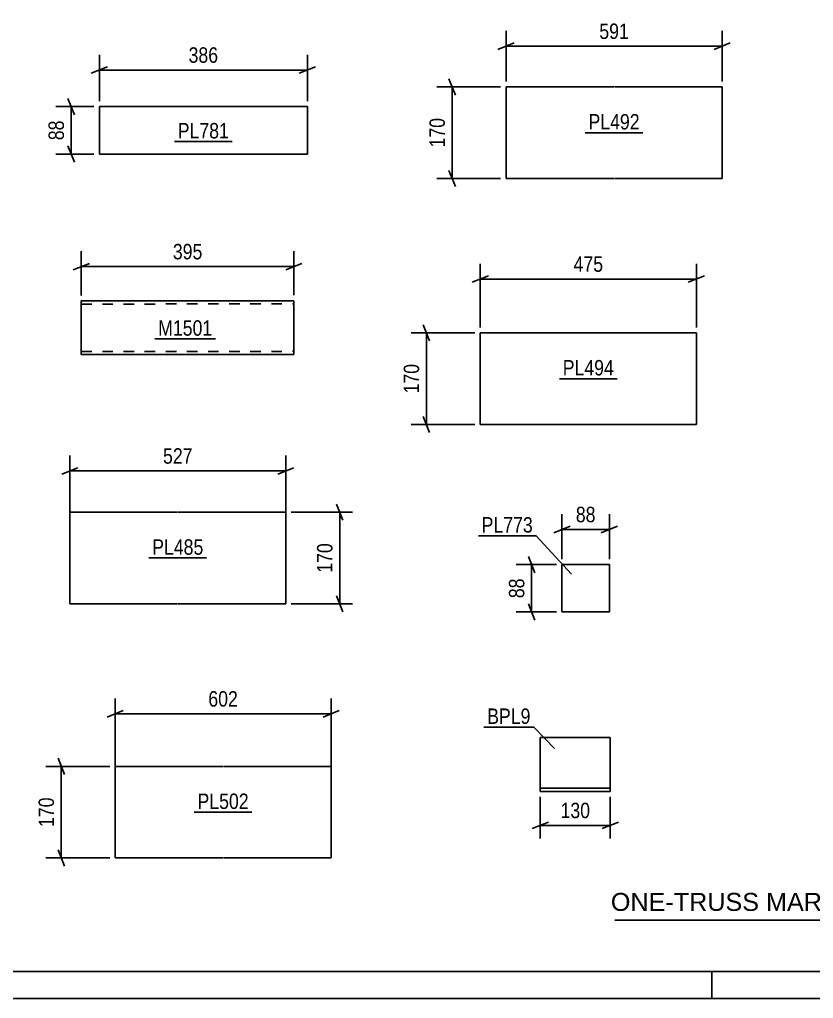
# Model space of a CAD drawing. Header units: millimetres. Extents: x 0 to 1189, y 0 to 841.
# Drawn here: x 640.5 to 787.8, y 0 to 181.7 of the extents above; entities that cross this region are included whole.
import ezdxf

# ---------------------------------------------------------------- set-up
doc = ezdxf.new("R2010")
doc.units = ezdxf.units.MM
doc.linetypes.add('DXK_LINE_DOT2', pattern=[3.9198, 1.9599, -1.9599])
doc.styles.add('Arial', font='ARIAL.TTF', dxfattribs={"height": 0.2})
doc.styles.add('Arial Narrow', font='ARIALN.TTF', dxfattribs={"height": 0.2})

# ---------------------------------------------------------------- blocks, each defined once
blk = doc.blocks.new('Unknown-570385304-1115')
at = {"color": 5, "linetype": 'Continuous'}
for p, q in [((5, 5), (1184, 5)), ((769, 0), (769, 5)), ((0, 0), (1189, 0))]:
    blk.add_line(p, q, dxfattribs=at)
blk = doc.blocks.new('Part-570385304-39387 - 39386')
at = {"color": 2, "linetype": 'Continuous'}
for p, q in [((658.24, 26.08), (658.24, 43.08)), ((658.24, 43.08), (678.24, 43.08)), ((678.34, 43.08), (698.34, 43.08)), ((698.34, 43.08), (698.34, 26.08)), ((678.24, 26.08), (658.24, 26.08)), ((698.34, 26.08), (678.34, 26.08))]:
    blk.add_line(p, q, dxfattribs=at)
blk = doc.blocks.new('Part-570385304-39513 - 39512')
at = {"color": 2, "linetype": 'Continuous'}
for p, q in [((655.31, 165.58), (655.31, 156.78)), ((655.31, 165.58), (693.91, 165.58)), ((693.91, 165.58), (693.91, 156.78)), ((655.31, 156.78), (693.91, 156.78))]:
    blk.add_line(p, q, dxfattribs=at)
blk = doc.blocks.new('Part-570385304-4442 - 4428')
at = {"color": 2, "linetype": 'Continuous'}
for p, q in [((649.82, 90.28), (649.82, 73.28)), ((669.82, 90.28), (649.82, 90.28)), ((689.92, 90.28), (669.92, 90.28)), ((689.92, 73.28), (689.92, 90.28)), ((649.82, 73.28), (669.82, 73.28)), ((669.92, 73.28), (689.92, 73.28))]:
    blk.add_line(p, q, dxfattribs=at)
blk = doc.blocks.new('Part-570385304-39520 - 39519')
at = {"color": 2, "linetype": 'Continuous'}
for p, q in [((741.17, 80.55), (741.17, 71.75)), ((741.17, 80.55), (749.97, 80.55)), ((749.97, 80.55), (749.97, 71.75)), ((741.17, 71.75), (749.97, 71.75))]:
    blk.add_line(p, q, dxfattribs=at)
blk = doc.blocks.new('Part-570385304-4244 - 4230')
at = {"color": 2, "linetype": 'Continuous'}
for p, q in [((651.96, 129.53), (691.42, 129.55)), ((651.96, 129.53), (651.96, 119.53)), ((691.42, 129.55), (691.42, 129.46)), ((691.43, 119.55), (691.42, 129.46)), ((651.96, 119.53), (691.43, 119.55))]:
    blk.add_line(p, q, dxfattribs=at)
at = {"color": 7, "linetype": 'DXK_LINE_DOT2'}
for p, q in [((651.96, 128.93), (691.43, 128.95)), ((651.96, 120.13), (651.96, 120.18)), ((651.96, 120.13), (691.43, 120.15)), ((691.43, 120.15), (691.43, 120.19))]:
    blk.add_line(p, q, dxfattribs=at)
blk = doc.blocks.new('Part-570385304-39407 - 39406')
at = {"color": 2, "linetype": 'Continuous'}
for p, q in [((726.01, 123.57), (726.01, 106.57)), ((726.01, 123.57), (746.01, 123.57)), ((746.11, 123.57), (766.11, 123.57)), ((766.11, 123.57), (766.11, 106.57)), ((726.01, 106.57), (746.01, 106.57)), ((746.11, 106.57), (766.11, 106.57))]:
    blk.add_line(p, q, dxfattribs=at)
blk = doc.blocks.new('Part-570385304-39415 - 39414')
at = {"color": 2, "linetype": 'Continuous'}
for p, q in [((730.79, 169.24), (730.79, 152.24)), ((730.79, 169.24), (750.79, 169.24)), ((750.89, 169.24), (770.89, 169.24)), ((770.89, 169.24), (770.89, 152.24)), ((730.79, 152.24), (750.79, 152.24)), ((750.89, 152.24), (770.89, 152.24))]:
    blk.add_line(p, q, dxfattribs=at)
blk = doc.blocks.new('Part-570385304-39527 - 39526')
at = {"color": 2, "linetype": 'Continuous'}
for p, q in [((737.14, 48.45), (737.14, 39.05)), ((737.14, 48.45), (750.14, 48.45)), ((750.14, 48.45), (750.14, 48.41)), ((750.14, 48.41), (750.14, 39.05)), ((737.14, 39.05), (750.14, 39.05)), ((737.14, 38.5), (737.14, 39.05)), ((737.14, 38.45), (737.14, 38.5)), ((737.14, 38.45), (750.14, 38.45)), ((750.14, 39.05), (750.14, 39.01)), ((750.14, 39.01), (750.14, 38.5)), ((750.14, 38.45), (750.14, 38.5))]:
    blk.add_line(p, q, dxfattribs=at)
at = {"color": 7, "linetype": 'DXK_LINE_DOT2'}
for p, q in [((750.14, 48.45), (750.14, 48.45)), ((737.14, 38.45), (737.14, 38.5)), ((750.14, 39.05), (750.14, 38.45))]:
    blk.add_line(p, q, dxfattribs=at)
blk = doc.blocks.new('StraightDimension-570385304-39658 - 39386')
at = {"color": 7, "linetype": 'Continuous'}
for p, q in [((648.84, 41.58), (647.64, 44.58)), ((657.24, 43.08), (645.39, 43.08)), ((648.24, 26.08), (648.24, 43.08)), ((647.64, 27.58), (648.84, 24.58)), ((657.24, 26.08), (645.39, 26.08))]:
    blk.add_line(p, q, dxfattribs=at)
at = {"color": 0}
blk.add_wipeout([(647.49, 37.92), (643.29, 37.92), (643.29, 31.24), (647.49, 31.24)], dxfattribs=at)
at = {"color": 3, "style": 'Arial Narrow'}
blk.add_text('170', height=2.863, rotation=90.0002, dxfattribs=at).set_placement((646.89, 31.84))
blk = doc.blocks.new('StraightDimension-570385304-39662 - 39386')
at = {"color": 7, "linetype": 'Continuous'}
for p, q in [((658.24, 27.08), (658.24, 55.69)), ((698.34, 27.08), (698.34, 55.69)), ((659.74, 53.44), (656.74, 52.24)), ((658.24, 52.84), (698.34, 52.84)), ((696.84, 52.24), (699.84, 53.44))]:
    blk.add_line(p, q, dxfattribs=at)
at = {"color": 0}
blk.add_wipeout([(681.63, 53.59), (681.63, 57.79), (674.94, 57.79), (674.94, 53.59)], dxfattribs=at)
at = {"color": 3, "style": 'Arial Narrow'}
blk.add_text('602', height=2.863, dxfattribs=at).set_placement((675.54, 54.19))
blk = doc.blocks.new('StraightDimension-570385304-39730 - 39512')
at = {"color": 7, "linetype": 'Continuous'}
for p, q in [((655.31, 166.58), (655.31, 175.23)), ((693.91, 166.58), (693.91, 175.23)), ((656.81, 172.98), (653.81, 171.78)), ((692.41, 171.78), (695.41, 172.98)), ((655.31, 172.38), (693.91, 172.38))]:
    blk.add_line(p, q, dxfattribs=at)
at = {"color": 0}
blk.add_wipeout([(677.96, 173.13), (677.96, 177.33), (671.27, 177.33), (671.27, 173.13)], dxfattribs=at)
at = {"color": 3, "style": 'Arial Narrow'}
blk.add_text('386', height=2.863, dxfattribs=at).set_placement((671.87, 173.73))
blk = doc.blocks.new('StraightDimension-570385304-39726 - 39512')
at = {"color": 7, "linetype": 'Continuous'}
for p, q in [((654.31, 165.58), (647.24, 165.58)), ((649.49, 167.08), (650.69, 164.08)), ((650.09, 156.78), (650.09, 165.58)), ((650.69, 155.28), (649.49, 158.28)), ((654.31, 156.78), (647.24, 156.78))]:
    blk.add_line(p, q, dxfattribs=at)
at = {"color": 0}
blk.add_wipeout([(649.34, 163.61), (645.14, 163.61), (645.14, 158.75), (649.34, 158.75)], dxfattribs=at)
at = {"color": 3, "style": 'Arial Narrow'}
blk.add_text('88', height=2.863, rotation=90.0002, dxfattribs=at).set_placement((648.74, 159.35))
blk = doc.blocks.new('StraightDimension-570385304-4445 - 4428')
at = {"color": 7, "linetype": 'Continuous'}
for p, q in [((649.82, 74.28), (649.82, 100.79)), ((689.92, 74.28), (689.92, 100.79)), ((651.32, 98.54), (648.32, 97.34)), ((688.42, 97.34), (691.42, 98.54)), ((649.82, 97.94), (689.92, 97.94))]:
    blk.add_line(p, q, dxfattribs=at)
at = {"color": 0}
blk.add_wipeout([(673.21, 98.69), (673.21, 102.89), (666.53, 102.89), (666.53, 98.69)], dxfattribs=at)
at = {"color": 3, "style": 'Arial Narrow'}
blk.add_text('527', height=2.863, dxfattribs=at).set_placement((667.13, 99.29))
blk = doc.blocks.new('StraightDimension-570385304-4456 - 4428')
at = {"color": 7, "linetype": 'Continuous'}
for p, q in [((700.52, 88.78), (699.32, 91.78)), ((690.92, 90.28), (702.32, 90.28)), ((699.92, 73.28), (699.92, 90.28)), ((699.32, 74.78), (700.52, 71.78)), ((690.92, 73.28), (702.32, 73.28))]:
    blk.add_line(p, q, dxfattribs=at)
at = {"color": 0}
blk.add_wipeout([(699.17, 85.12), (694.97, 85.12), (694.97, 78.44), (699.17, 78.44)], dxfattribs=at)
at = {"color": 3, "style": 'Arial Narrow'}
blk.add_text('170', height=2.863, rotation=90.0002, dxfattribs=at).set_placement((698.57, 79.04))
blk = doc.blocks.new('StraightDimension-570385304-39734 - 39519')
at = {"color": 7, "linetype": 'Continuous'}
for p, q in [((734.93, 82.05), (736.13, 79.05)), ((740.17, 80.55), (732.68, 80.55)), ((735.53, 71.75), (735.53, 80.55)), ((736.13, 70.25), (734.93, 73.25)), ((740.17, 71.75), (732.68, 71.75))]:
    blk.add_line(p, q, dxfattribs=at)
at = {"color": 0}
blk.add_wipeout([(734.78, 78.57), (730.58, 78.57), (730.58, 73.72), (734.78, 73.72)], dxfattribs=at)
at = {"color": 3, "style": 'Arial Narrow'}
blk.add_text('88', height=2.863, rotation=90.0002, dxfattribs=at).set_placement((734.18, 74.32))
blk = doc.blocks.new('StraightDimension-570385304-39738 - 39519')
at = {"color": 7, "linetype": 'Continuous'}
for p, q in [((741.17, 81.55), (741.17, 89.92)), ((749.97, 81.55), (749.97, 89.92)), ((739.67, 86.47), (742.67, 87.67)), ((751.47, 87.67), (748.47, 86.47)), ((741.17, 87.07), (749.97, 87.07))]:
    blk.add_line(p, q, dxfattribs=at)
at = {"color": 0}
blk.add_wipeout([(748, 87.82), (748, 92.02), (743.14, 92.02), (743.14, 87.82)], dxfattribs=at)
at = {"color": 3, "style": 'Arial Narrow'}
blk.add_text('88', height=2.863, dxfattribs=at).set_placement((743.74, 88.42))
blk = doc.blocks.new('StraightDimension-570385304-4246 - 4230')
at = {"color": 7, "linetype": 'Continuous'}
for p, q in [((651.96, 130.53), (651.96, 138.73)), ((691.42, 130.55), (691.42, 138.73)), ((653.46, 136.48), (650.46, 135.28)), ((689.92, 135.28), (692.92, 136.48)), ((651.96, 135.88), (691.42, 135.88))]:
    blk.add_line(p, q, dxfattribs=at)
at = {"color": 0}
blk.add_wipeout([(675.03, 136.63), (675.03, 140.83), (668.35, 140.83), (668.35, 136.63)], dxfattribs=at)
at = {"color": 3, "style": 'Arial Narrow'}
blk.add_text('395', height=2.863, dxfattribs=at).set_placement((668.95, 137.23))
blk = doc.blocks.new('StraightDimension-570385304-39666 - 39406')
at = {"color": 7, "linetype": 'Continuous'}
for p, q in [((716.61, 122.07), (715.41, 125.07)), ((725.01, 123.57), (713.16, 123.57)), ((716.01, 106.57), (716.01, 123.57)), ((715.41, 108.07), (716.61, 105.07)), ((725.01, 106.57), (713.16, 106.57))]:
    blk.add_line(p, q, dxfattribs=at)
at = {"color": 0}
blk.add_wipeout([(715.26, 118.41), (711.06, 118.41), (711.06, 111.73), (715.26, 111.73)], dxfattribs=at)
at = {"color": 3, "style": 'Arial Narrow'}
blk.add_text('170', height=2.863, rotation=90.0002, dxfattribs=at).set_placement((714.66, 112.33))
blk = doc.blocks.new('StraightDimension-570385304-39670 - 39406')
at = {"color": 7, "linetype": 'Continuous'}
for p, q in [((726.01, 124.57), (726.01, 136.42)), ((766.11, 124.57), (766.11, 136.42)), ((727.51, 134.17), (724.51, 132.97)), ((726.01, 133.57), (766.11, 133.57)), ((764.61, 132.97), (767.61, 134.17))]:
    blk.add_line(p, q, dxfattribs=at)
at = {"color": 0}
blk.add_wipeout([(749.41, 134.32), (749.41, 138.52), (742.72, 138.52), (742.72, 134.32)], dxfattribs=at)
at = {"color": 3, "style": 'Arial Narrow'}
blk.add_text('475', height=2.863, dxfattribs=at).set_placement((743.32, 134.92))
blk = doc.blocks.new('StraightDimension-570385304-39678 - 39414')
at = {"color": 7, "linetype": 'Continuous'}
for p, q in [((730.79, 170.24), (730.79, 179.65)), ((770.89, 170.24), (770.89, 179.65)), ((732.29, 177.4), (729.29, 176.2)), ((730.79, 176.8), (770.89, 176.8)), ((769.39, 176.2), (772.39, 177.4))]:
    blk.add_line(p, q, dxfattribs=at)
at = {"color": 0}
blk.add_wipeout([(754.18, 177.55), (754.18, 181.75), (747.5, 181.75), (747.5, 177.55)], dxfattribs=at)
at = {"color": 3, "style": 'Arial Narrow'}
blk.add_text('591', height=2.863, dxfattribs=at).set_placement((748.1, 178.15))
blk = doc.blocks.new('StraightDimension-570385304-39674 - 39414')
at = {"color": 7, "linetype": 'Continuous'}
for p, q in [((729.79, 169.24), (717.94, 169.24)), ((721.39, 167.74), (720.19, 170.74)), ((720.79, 152.24), (720.79, 169.24)), ((720.19, 153.74), (721.39, 150.74)), ((729.79, 152.24), (717.94, 152.24))]:
    blk.add_line(p, q, dxfattribs=at)
at = {"color": 0}
blk.add_wipeout([(720.04, 164.08), (715.84, 164.08), (715.84, 157.4), (720.04, 157.4)], dxfattribs=at)
at = {"color": 3, "style": 'Arial Narrow'}
blk.add_text('170', height=2.863, rotation=90.0002, dxfattribs=at).set_placement((719.44, 158))
blk = doc.blocks.new('StraightDimension-570385304-39742 - 39526')
at = {"color": 7, "linetype": 'Continuous'}
for p, q in [((737.14, 37.45), (737.14, 29.72)), ((750.14, 37.45), (750.14, 29.72)), ((738.64, 32.72), (735.64, 31.52)), ((748.64, 31.52), (751.64, 32.72)), ((737.14, 32.12), (750.14, 32.12))]:
    blk.add_line(p, q, dxfattribs=at)
at = {"color": 0}
blk.add_wipeout([(746.98, 32.87), (746.98, 37.07), (740.3, 37.07), (740.3, 32.87)], dxfattribs=at)
at = {"color": 3, "style": 'Arial Narrow'}
blk.add_text('130', height=2.863, dxfattribs=at).set_placement((740.9, 33.47))
blk = doc.blocks.new('Unknown-570385304-48857')
at = {"color": 7, "linetype": 'Continuous'}
blk.add_line((751, 14.5), (821, 14.5), dxfattribs=at)
at = {"color": 7, "style": 'Arial'}
blk.add_text('ONE-TRUSS MARKED AS TR682', height=3.3428, dxfattribs=at).set_placement((750.24, 16.25))
blk = doc.blocks.new('Mark-570385304-40254 - 39386')
at = {"color": 0}
blk.add_wipeout([(683.04, 35.18), (683.04, 38.18), (673.53, 38.18), (673.53, 35.18)], dxfattribs=at)
blk.add_wipeout([(683.04, 35.18), (683.04, 38.18), (673.53, 38.18), (673.53, 35.18)], dxfattribs=at)
at = {"color": 30, "linetype": 'Continuous'}
blk.add_line((672.93, 34.58), (683.64, 34.58), dxfattribs=at)
at = {"color": 3, "style": 'Arial Narrow'}
blk.add_text('PL502', height=2.863, dxfattribs=at).set_placement((673.53, 35.18))
blk = doc.blocks.new('Mark-570385304-40276 - 39512')
at = {"color": 0}
blk.add_wipeout([(679.37, 159.68), (679.37, 162.68), (669.86, 162.68), (669.86, 159.68)], dxfattribs=at)
blk.add_wipeout([(679.37, 159.68), (679.37, 162.68), (669.86, 162.68), (669.86, 159.68)], dxfattribs=at)
at = {"color": 30, "linetype": 'Continuous'}
blk.add_line((669.26, 159.08), (679.97, 159.08), dxfattribs=at)
at = {"color": 3, "style": 'Arial Narrow'}
blk.add_text('PL781', height=2.863, dxfattribs=at).set_placement((669.86, 159.68))
blk = doc.blocks.new('Mark-570385304-4440 - 4428')
at = {"color": 0}
blk.add_wipeout([(674.62, 82.38), (674.62, 85.38), (665.12, 85.38), (665.12, 82.38)], dxfattribs=at)
blk.add_wipeout([(674.62, 82.38), (674.62, 85.38), (665.12, 85.38), (665.12, 82.38)], dxfattribs=at)
at = {"color": 30, "linetype": 'Continuous'}
blk.add_line((664.52, 81.78), (675.22, 81.78), dxfattribs=at)
at = {"color": 3, "style": 'Arial Narrow'}
blk.add_text('PL485', height=2.863, dxfattribs=at).set_placement((665.12, 82.38))
blk = doc.blocks.new('Mark-570385304-40279 - 39519')
at = {"color": 0}
blk.add_wipeout([(735.76, 86.5), (735.76, 89.5), (726.26, 89.5), (726.26, 86.5)], dxfattribs=at)
blk.add_wipeout([(735.76, 86.5), (735.76, 89.5), (726.26, 89.5), (726.26, 86.5)], dxfattribs=at)
at = {"color": 30, "linetype": 'Continuous'}
for p in [(725.66, 85.9), (742.96, 78.76)]:
    blk.add_line(p, (736.36, 85.9), dxfattribs=at)
at = {"color": 3, "style": 'Arial Narrow'}
blk.add_text('PL773', height=2.863, dxfattribs=at).set_placement((726.26, 86.5))
blk = doc.blocks.new('Mark-570385304-4242 - 4230')
at = {"color": 0}
blk.add_wipeout([(676.28, 123.05), (676.28, 126.05), (666.23, 126.05), (666.23, 123.05)], dxfattribs=at)
blk.add_wipeout([(676.28, 123.05), (676.28, 126.05), (666.23, 126.05), (666.23, 123.05)], dxfattribs=at)
at = {"color": 30, "linetype": 'Continuous'}
blk.add_line((665.63, 122.45), (676.88, 122.45), dxfattribs=at)
at = {"color": 3, "style": 'Arial Narrow'}
blk.add_text('M1501', height=2.863, dxfattribs=at).set_placement((666.23, 123.05))
blk = doc.blocks.new('Mark-570385304-40257 - 39406')
at = {"color": 0}
blk.add_wipeout([(750.82, 115.67), (750.82, 118.67), (741.31, 118.67), (741.31, 115.67)], dxfattribs=at)
blk.add_wipeout([(750.82, 115.67), (750.82, 118.67), (741.31, 118.67), (741.31, 115.67)], dxfattribs=at)
at = {"color": 30, "linetype": 'Continuous'}
blk.add_line((740.71, 115.07), (751.42, 115.07), dxfattribs=at)
at = {"color": 3, "style": 'Arial Narrow'}
blk.add_text('PL494', height=2.863, dxfattribs=at).set_placement((741.31, 115.67))
blk = doc.blocks.new('Mark-570385304-40260 - 39414')
at = {"color": 0}
blk.add_wipeout([(755.59, 161.34), (755.59, 164.34), (746.09, 164.34), (746.09, 161.34)], dxfattribs=at)
blk.add_wipeout([(755.59, 161.34), (755.59, 164.34), (746.09, 164.34), (746.09, 161.34)], dxfattribs=at)
at = {"color": 30, "linetype": 'Continuous'}
blk.add_line((745.49, 160.74), (756.19, 160.74), dxfattribs=at)
at = {"color": 3, "style": 'Arial Narrow'}
blk.add_text('PL492', height=2.863, dxfattribs=at).set_placement((746.09, 161.34))
blk = doc.blocks.new('Mark-570385304-40282 - 39526')
at = {"color": 0}
blk.add_wipeout([(735.33, 50.97), (735.33, 53.97), (727.29, 53.97), (727.29, 50.97)], dxfattribs=at)
blk.add_wipeout([(735.33, 50.97), (735.33, 53.97), (727.29, 53.97), (727.29, 50.97)], dxfattribs=at)
at = {"color": 30, "linetype": 'Continuous'}
for p in [(726.69, 50.37), (739.77, 46.42)]:
    blk.add_line(p, (735.93, 50.37), dxfattribs=at)
at = {"color": 3, "style": 'Arial Narrow'}
blk.add_text('BPL9', height=2.863, dxfattribs=at).set_placement((727.29, 50.97))

msp = doc.modelspace()

# ---------------------------------------------------------------- block references
for name in ['Unknown-570385304-1115', 'Part-570385304-39415 - 39414', 'Part-570385304-39513 - 39512', 'Part-570385304-4244 - 4230', 'Part-570385304-39407 - 39406', 'Part-570385304-4442 - 4428', 'Part-570385304-39520 - 39519', 'Part-570385304-39527 - 39526', 'Part-570385304-39387 - 39386', 'Unknown-570385304-48857']:
    msp.add_blockref(name, (0, 0))

# ---------------------------------------------------------------- next in the draw order: block references
for name in ['StraightDimension-570385304-39678 - 39414', 'StraightDimension-570385304-39730 - 39512', 'Mark-570385304-40260 - 39414', 'Mark-570385304-40276 - 39512', 'StraightDimension-570385304-4246 - 4230', 'Mark-570385304-4242 - 4230', 'StraightDimension-570385304-39666 - 39406', 'Mark-570385304-40257 - 39406', 'StraightDimension-570385304-4445 - 4428', 'StraightDimension-570385304-39734 - 39519', 'Mark-570385304-40282 - 39526', 'StraightDimension-570385304-39658 - 39386', 'StraightDimension-570385304-39742 - 39526']:
    msp.add_blockref(name, (0, 0))

# ---------------------------------------------------------------- next in the draw order: block references
for name in ['StraightDimension-570385304-39674 - 39414', 'StraightDimension-570385304-39726 - 39512', 'StraightDimension-570385304-39670 - 39406', 'StraightDimension-570385304-4456 - 4428', 'StraightDimension-570385304-39738 - 39519', 'Mark-570385304-4440 - 4428', 'StraightDimension-570385304-39662 - 39386']:
    msp.add_blockref(name, (0, 0))

# ---------------------------------------------------------------- next in the draw order: block references
for name in ['Mark-570385304-40279 - 39519', 'Mark-570385304-40254 - 39386']:
    msp.add_blockref(name, (0, 0))

doc.saveas('drawing.dxf')
